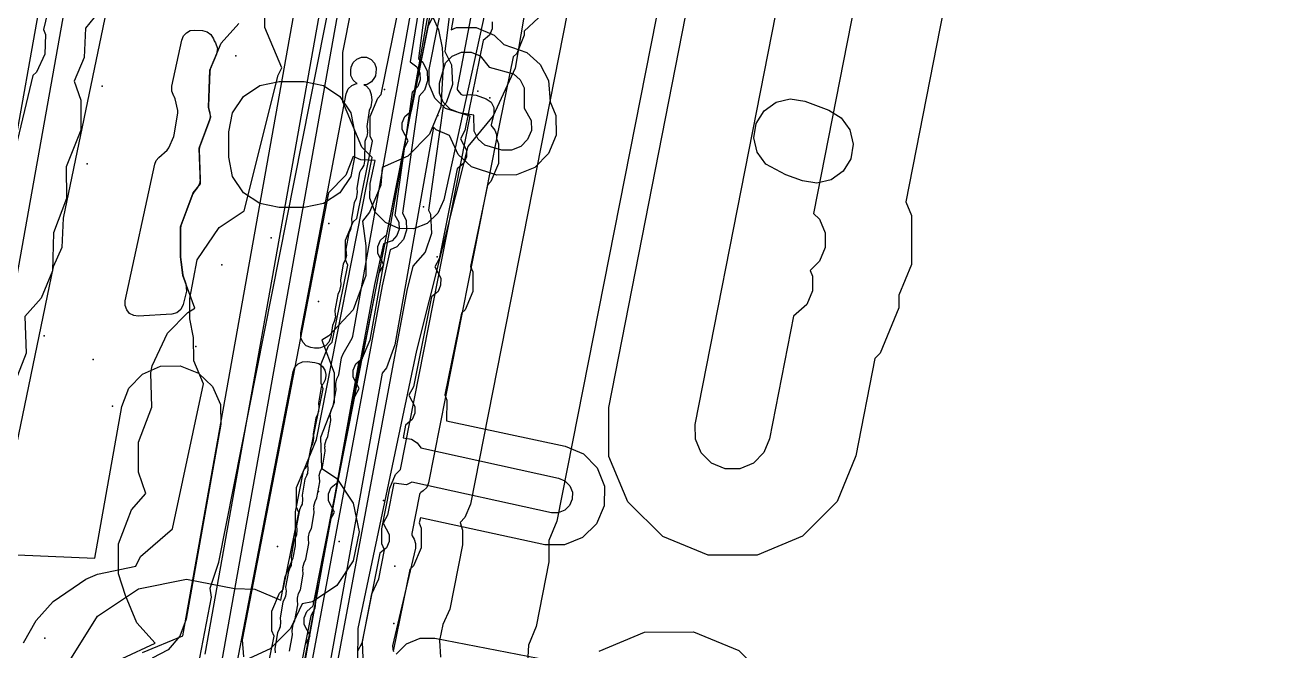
# Model space of a CAD drawing. Header units: metres. Extents: x 3158 to 3711, y 9867 to 11440.
# Drawn here: x 3303.5 to 3353.6, y 10421.4 to 10446.2 of the extents above; entities that cross this region are included whole.
import ezdxf

# ---------------------------------------------------------------- set-up
doc = ezdxf.new("R2010")
doc.units = ezdxf.units.M
for name, color, linetype in [('AI_GREENING_ALLOWED_ZONE', 4, 'Continuous'), ('AI_GREENING_EXCLUSIONS', 1, 'Continuous'), ('AI_GREENING_LAWN', 82, 'Continuous'), ('AI_GREENING_REJECTED', 6, 'Continuous')]:
    doc.layers.add(name, color=color, linetype=linetype)

msp = doc.modelspace()

# ---------------------------------------------------------------- linework, layer by layer
at = {"layer": 'AI_GREENING_ALLOWED_ZONE'}
msp.add_lwpolyline([(3309.855, 10435.954), (3309.874, 10435.667), (3309.752, 10435.137), (3309.661, 10434.945), (3309.499, 10434.808), (3309.294, 10434.75), (3307.965, 10434.673), (3307.783, 10434.696), (3307.622, 10434.783), (3307.503, 10434.922), (3307.442, 10435.095), (3307.447, 10435.278), (3308.621, 10440.707), (3308.679, 10440.855), (3308.779, 10440.977), (3309.11, 10441.268), (3309.174, 10441.355), (3309.373, 10441.814), (3309.39, 10441.872), (3309.536, 10442.741), (3309.534, 10442.838), (3309.424, 10443.312), (3309.385, 10443.401), (3309.374, 10443.416), (3309.291, 10443.605), (3309.292, 10443.811), (3309.688, 10445.641), (3309.755, 10445.804), (3309.874, 10445.933), (3310.031, 10446.013), (3310.206, 10446.034), (3310.513, 10446.016), (3310.698, 10445.968), (3310.852, 10445.855), (3310.952, 10445.693), (3310.981, 10445.614), (3311.032, 10445.532), (3311.106, 10445.308), (3311.069, 10445.075), (3310.82, 10444.48), (3310.801, 10444.393), (3310.749, 10443.017), (3310.757, 10442.944), (3310.809, 10442.748), (3310.825, 10442.596), (3310.795, 10442.446), (3310.401, 10441.386), (3310.386, 10441.292), (3310.424, 10440.108), (3310.399, 10439.934), (3310.316, 10439.78), (3310.175, 10439.603), (3310.137, 10439.536), (3309.659, 10438.26), (3309.643, 10438.173), (3309.643, 10437.046), (3309.645, 10437.016), (3309.728, 10436.315), (3309.742, 10436.258), (3309.855, 10435.954)], close=True, dxfattribs=at)
at = {"layer": 'AI_GREENING_EXCLUSIONS'}
for points in [[(3318.85, 10496.355), (3321.615, 10461.896), (3322.388, 10461.626), (3322.935, 10461.122), (3323.259, 10460.453), (3323.317, 10459.712), (3323.206, 10459.238), (3322.86, 10458.543), (3322.369, 10457.936), (3322.049, 10457.761), (3321.683, 10457.365), (3315.067, 10424.039), (3314.982, 10423.069), (3314.816, 10422.778), (3314.539, 10421.382)], [(3318.85, 10496.355), (3321.615, 10461.896), (3322.388, 10461.626), (3322.935, 10461.122), (3323.259, 10460.453), (3323.317, 10459.712), (3323.206, 10459.238), (3322.86, 10458.543), (3322.369, 10457.936), (3322.049, 10457.761), (3321.683, 10457.365), (3315.067, 10424.039), (3314.982, 10423.069), (3314.816, 10422.778), (3314.539, 10421.382)], [(3310.347, 10420.766), (3310.875, 10423.514), (3310.826, 10423.873), (3311.161, 10424.91), (3317.196, 10455.304), (3317.125, 10456.014), (3317.223, 10456.788), (3317.403, 10457.105), (3317.618, 10458.207), (3317.529, 10459.324), (3317.385, 10459.657), (3317.374, 10460.437), (3317.532, 10461.202), (3317.642, 10461.399), (3315.111, 10492.942)], [(3310.347, 10420.766), (3310.875, 10423.514), (3310.826, 10423.873), (3311.161, 10424.91), (3317.196, 10455.304), (3317.125, 10456.014), (3317.223, 10456.788), (3317.403, 10457.105), (3317.618, 10458.207), (3317.529, 10459.324), (3317.385, 10459.657), (3317.374, 10460.437), (3317.532, 10461.202), (3317.642, 10461.399), (3315.111, 10492.942)], [(3309.276, 10492.351), (3308.728, 10488.004), (3308.421, 10483.633), (3308.26, 10474.059), (3308.087, 10471.466), (3307.502, 10466.38), (3299.493, 10421.65)], [(3310.264, 10492.198), (3309.723, 10487.906), (3309.421, 10483.591), (3309.259, 10474.015), (3309.082, 10471.368), (3308.494, 10466.25), (3300.478, 10421.473)], [(3377.067, 10454.138), (3336.658, 10463.278), (3335.866, 10459.769), (3335.629, 10459.234), (3335.205, 10458.831), (3334.658, 10458.621), (3334.123, 10458.626), (3332.686, 10458.899), (3331.994, 10455.264), (3331.775, 10454.722), (3331.364, 10454.305), (3330.825, 10454.076), (3330.24, 10454.071), (3326.596, 10454.765), (3321.165, 10427.214), (3320.942, 10426.673), (3320.751, 10426.482), (3320.844, 10426.179), (3320.846, 10425.594), (3320.341, 10423.032), (3320.061, 10422.434), (3319.935, 10421.794), (3319.967, 10421.136)], [(3310.617, 10421.245), (3317.724, 10460.979)], [(3308.131, 10421.316), (3309.732, 10421.979), (3316.637, 10460.586)], [(3308.947, 10457.667), (3304.981, 10438.56), (3304.929, 10437.397), (3304.582, 10436.637), (3302.215, 10425.234), (3306.233, 10425.062), (3307.307, 10431.082), (3307.591, 10431.809), (3308.132, 10432.372), (3308.847, 10432.685), (3309.627, 10432.7), (3310.354, 10432.416), (3310.916, 10431.875), (3311.229, 10431.16), (3311.245, 10430.38), (3309.864, 10422.637), (3309.615, 10421.967), (3309.146, 10421.428), (3308.517, 10421.088)], [(3336.87, 10449.337), (3334.795, 10438.752), (3335.022, 10438.526), (3335.248, 10437.985), (3335.249, 10437.4), (3335.027, 10436.859), (3334.654, 10436.484), (3334.747, 10436.263), (3334.748, 10435.677), (3334.526, 10435.136), (3333.994, 10434.672), (3333.039, 10429.797), (3332.816, 10429.256), (3332.403, 10428.841), (3331.863, 10428.615), (3331.278, 10428.614), (3330.737, 10428.836), (3330.322, 10429.249), (3330.096, 10429.789), (3330.095, 10430.374), (3334.666, 10453.687)], [(3324.161, 10451.7), (3322.934, 10444.518), (3322.069, 10442.636), (3321.056, 10441.417), (3319.018, 10433.312), (3316.693, 10422.264), (3316.677, 10420.895)], [(3329.357, 10450.676), (3324.599, 10426.537), (3324.278, 10425.758), (3324.279, 10424.917), (3323.775, 10422.355), (3323.465, 10421.604), (3323.401, 10420.459)], [(3340.082, 10447.528), (3338.453, 10439.218), (3338.679, 10438.678), (3338.684, 10436.727), (3338.182, 10435.505), (3338.183, 10435.004), (3337.441, 10433.199), (3337.231, 10432.988), (3336.473, 10429.124), (3335.731, 10427.319), (3334.356, 10425.936), (3332.555, 10425.185), (3330.604, 10425.179), (3328.8, 10425.921), (3327.417, 10427.297), (3326.665, 10429.097), (3326.66, 10431.048), (3330.502, 10450.641)], [(3319.946, 10449.358), (3317.166, 10433.718), (3316.824, 10432.911), (3316.712, 10432.805), (3312.593, 10409.937)], [(3304.941, 10449.175), (3304.195, 10446.065), (3304.274, 10445.854), (3304.247, 10445.074), (3303.923, 10444.364), (3303.775, 10444.226), (3303.03, 10441.115)], [(3320.915, 10448.984), (3320.389, 10446.045), (3320.605, 10446.135), (3321.385, 10446.137), (3322.107, 10445.839), (3322.483, 10445.464), (3323.398, 10445.152), (3323.931, 10444.669), (3324.258, 10444.028), (3324.329, 10443.189), (3324.559, 10442.638), (3324.561, 10441.858), (3324.264, 10441.136), (3323.714, 10440.583), (3322.994, 10440.282), (3322.213, 10440.28), (3321.208, 10440.609), (3320.675, 10441.092), (3320.334, 10441.85), (3319.804, 10442.069), (3319.696, 10442.176), (3318.151, 10433.541), (3317.82, 10432.62), (3317.658, 10432.415), (3313.593, 10409.847)], [(3305.175, 10420.899), (3306.35, 10422.759), (3307.972, 10423.842), (3309.886, 10424.223), (3311.785, 10423.854), (3312.594, 10423.831), (3313.626, 10423.399), (3313.806, 10424.316), (3314.118, 10425.074), (3314.212, 10425.552), (3314.209, 10426.897), (3314.527, 10428.518), (3315.046, 10429.779), (3317.254, 10440.982), (3316.846, 10441.388), (3316.096, 10443.19), (3316.093, 10445.142), (3316.768, 10448.567)], [(3322.06, 10448.238), (3320.102, 10439.298), (3319.868, 10438.762), (3319.446, 10438.356), (3318.901, 10438.143), (3318.316, 10438.154), (3317.78, 10438.389), (3317.374, 10438.81), (3317.16, 10439.355), (3317.172, 10439.94), (3317.373, 10440.862), (3316.81, 10440.88), (3316.503, 10441.02), (3316.212, 10440.272), (3315.522, 10439.576), (3312.098, 10421.826), (3312.139, 10421.151)], [(3316.9, 10421.089), (3316.869, 10421.745), (3316.869, 10421.745), (3317.241, 10423.642), (3317.521, 10424.241), (3317.748, 10425.391), (3317.645, 10425.638), (3317.643, 10426.223), (3317.961, 10427.844), (3318.184, 10428.385), (3318.376, 10428.579), (3321.144, 10442.617), (3320.167, 10442.925), (3319.752, 10443.338), (3319.527, 10443.879), (3319.526, 10444.465), (3320.202, 10447.89)], [(3319.225, 10447.662), (3318.768, 10444.777), (3319.026, 10444.577), (3319.145, 10444.331), (3319.16, 10444.058), (3319.07, 10443.8), (3318.84, 10443.573), (3318.154, 10438.688), (3318.313, 10438.406), (3318.328, 10438.133), (3318.238, 10437.875), (3318.056, 10437.671), (3317.71, 10437.547), (3317.354, 10435.933), (3312.854, 10411.871)], [(3303.405, 10421.707), (3303.912, 10422.591), (3304.587, 10423.339), (3305.878, 10424.225), (3306.349, 10424.427), (3307.862, 10424.742), (3308.047, 10425.133), (3309.33, 10426.224), (3310.555, 10431.983), (3310.171, 10432.902), (3310.155, 10433.822), (3310.006, 10434.572), (3310.006, 10435.374), (3310.31, 10436.905), (3311.178, 10438.202), (3312.165, 10438.862), (3313.519, 10444.249), (3313.668, 10444.542), (3312.991, 10446.142), (3312.991, 10446.985)], [(3319.502, 10446.906), (3319.887, 10446.05), (3320.042, 10445.331), (3320.082, 10444.614), (3319.988, 10442.987), (3319.535, 10441.904), (3318.679, 10441.027), (3317.658, 10440.583), (3317.604, 10439.882), (3317.15, 10438.799), (3316.871, 10438.447), (3317.006, 10437.473), (3317.006, 10436.286), (3316.498, 10434.931), (3315.538, 10433.899), (3315.257, 10433.725), (3315.741, 10432.428), (3315.741, 10431.24), (3315.208, 10429.849), (3315.245, 10428.632), (3315.855, 10428.225), (3316.505, 10427.251), (3316.734, 10426.103), (3316.505, 10424.955), (3315.855, 10423.982), (3314.882, 10423.332), (3314.481, 10423.252), (3314.013, 10422.269), (3313.203, 10421.458), (3311.882, 10420.853)], [(3319.348, 10446.835), (3319.093, 10444.911), (3319.266, 10444.757), (3319.435, 10444.406), (3319.457, 10444.016), (3319.329, 10443.648), (3319.12, 10443.414), (3318.467, 10438.762), (3318.603, 10438.481), (3318.625, 10438.091), (3318.497, 10437.723), (3318.237, 10437.432), (3317.969, 10437.302), (3317.649, 10435.877), (3313.19, 10412.033)], [(3306.216, 10446.541), (3305.866, 10446.118), (3305.811, 10444.946), (3305.42, 10444.011), (3305.678, 10443.255), (3305.678, 10442.067), (3305.099, 10440.607), (3305.113, 10439.349), (3304.6, 10437.987), (3304.558, 10436.47), (3304.104, 10435.387), (3303.452, 10434.662), (3303.505, 10433.21), (3302.984, 10431.835)], [(3307.319, 10421.077), (3308.64, 10421.682), (3307.904, 10422.49), (3307.904, 10422.49), (3307.451, 10423.574), (3307.185, 10424.439), (3307.185, 10425.627), (3307.693, 10426.981), (3308.267, 10427.627), (3307.971, 10428.476), (3307.971, 10429.664), (3308.504, 10431.055), (3308.466, 10432.428), (3308.521, 10432.699), (3309.123, 10434.004), (3309.934, 10434.814), (3310.215, 10434.988), (3309.731, 10436.286), (3309.643, 10437.031), (3309.643, 10438.218), (3310.151, 10439.573), (3310.43, 10439.924), (3310.384, 10441.34), (3310.85, 10442.595), (3310.748, 10442.98), (3310.802, 10444.438), (3311.256, 10445.522), (3311.957, 10446.295)], [(3312.741, 10418.902), (3313.362, 10421.963), (3313.275, 10422.171), (3313.275, 10422.952), (3313.573, 10423.673), (3313.717, 10423.816), (3314.337, 10426.877), (3314.251, 10427.086), (3314.251, 10427.866), (3314.549, 10428.587), (3314.692, 10428.731), (3315.313, 10431.792), (3315.227, 10432), (3315.226, 10432.78), (3315.525, 10433.501), (3315.668, 10433.645), (3316.289, 10436.706), (3316.202, 10436.914), (3316.202, 10437.695), (3316.5, 10438.416), (3316.644, 10438.559), (3317.264, 10441.62), (3317.178, 10441.829), (3317.178, 10442.609), (3317.476, 10443.33), (3317.619, 10443.474), (3318.24, 10446.535)], [(3313.939, 10418.257), (3314.612, 10421.651), (3314.788, 10421.974), (3314.55, 10422.425), (3314.55, 10422.698), (3314.655, 10422.951), (3314.914, 10423.172), (3315.588, 10426.566), (3315.763, 10426.889), (3315.526, 10427.34), (3315.526, 10427.613), (3315.63, 10427.865), (3315.89, 10428.086), (3316.564, 10431.48), (3316.739, 10431.803), (3316.502, 10432.254), (3316.501, 10432.527), (3316.606, 10432.779), (3316.866, 10433), (3317.539, 10436.394), (3317.715, 10436.717), (3317.477, 10437.168), (3317.477, 10437.441), (3317.581, 10437.694), (3317.841, 10437.915), (3318.515, 10441.309), (3318.69, 10441.632), (3318.453, 10442.083), (3318.453, 10442.356), (3318.557, 10442.608), (3318.817, 10442.829), (3319.491, 10446.223), (3319.666, 10446.546)], [(3320.335, 10446.678), (3320.149, 10445.183), (3320.403, 10444.656), (3320.448, 10443.877), (3320.19, 10443.14), (3320.073, 10443.009), (3319.495, 10438.89), (3319.571, 10438.731), (3319.616, 10437.952), (3319.358, 10437.215), (3318.866, 10436.664), (3318.632, 10435.692), (3314.358, 10412.829)], [(3322.027, 10446.361), (3322.026, 10446.088), (3321.921, 10445.836), (3321.661, 10445.616), (3320.942, 10442.046), (3320.766, 10441.723), (3321.002, 10441.271), (3321.001, 10440.998), (3320.896, 10440.746), (3320.636, 10440.526), (3319.917, 10436.956), (3319.741, 10436.633), (3319.978, 10436.182), (3319.977, 10435.909), (3319.872, 10435.656), (3319.611, 10435.436), (3318.893, 10431.866), (3318.717, 10431.543), (3318.953, 10431.092), (3318.952, 10430.819), (3318.847, 10430.567), (3318.587, 10430.347), (3318.484, 10429.838), (3318.815, 10429.791), (3319.045, 10429.643), (3319.185, 10429.443), (3324.664, 10428.236), (3324.915, 10428.129), (3325.107, 10427.934), (3325.209, 10427.681), (3325.206, 10427.408), (3325.099, 10427.157), (3324.904, 10426.965), (3324.651, 10426.863), (3324.378, 10426.866), (3318.836, 10428.087), (3318.617, 10427.979), (3318.122, 10428.036), (3317.868, 10426.777), (3317.692, 10426.454), (3317.928, 10426.002), (3317.928, 10425.729), (3317.823, 10425.477), (3317.562, 10425.257), (3316.844, 10421.687), (3316.668, 10421.364)], [(3323.867, 10446.519), (3323.301, 10445.992), (3323.301, 10445.831), (3323, 10445.111), (3322.856, 10444.968), (3322.192, 10441.73), (3322.278, 10441.522), (3322.276, 10440.742), (3321.976, 10440.021), (3321.832, 10439.878), (3321.167, 10436.641), (3321.253, 10436.432), (3321.251, 10435.652), (3320.951, 10434.932), (3320.807, 10434.789), (3320.143, 10431.551), (3320.229, 10431.343), (3320.21, 10430.522), (3324.929, 10429.509), (3325.648, 10429.203), (3326.194, 10428.647), (3326.486, 10427.923), (3326.479, 10427.142), (3326.173, 10426.424), (3325.617, 10425.878), (3324.893, 10425.586), (3324.113, 10425.593), (3319.171, 10426.659), (3319.118, 10426.461), (3319.204, 10426.253), (3319.202, 10425.473), (3318.902, 10424.752), (3318.758, 10424.609), (3318.094, 10421.372)], [(3326.272, 10421.366), (3328.07, 10422.123), (3330.021, 10422.134), (3331.828, 10421.397), (3333.215, 10420.025)], [(3318.209, 10421.244), (3318.621, 10421.66), (3319.16, 10421.887), (3319.746, 10421.889), (3327.543, 10420.377)]]:
    msp.add_lwpolyline(points, dxfattribs=at)
for points in [[(3322.87, 10444.303), (3323.137, 10444.061), (3323.3, 10443.741), (3323.296, 10442.932), (3323.579, 10442.44), (3323.58, 10442.05), (3323.431, 10441.689), (3323.156, 10441.413), (3322.796, 10441.262), (3322.406, 10441.261), (3321.735, 10441.459), (3321.469, 10441.701), (3321.305, 10442.021), (3321.289, 10442.655), (3320.718, 10442.753), (3320.357, 10442.901), (3320.081, 10443.177), (3319.931, 10443.537), (3319.93, 10443.928), (3320.166, 10444.729), (3320.441, 10445.005), (3320.801, 10445.155), (3321.192, 10445.155), (3321.552, 10445.007), (3321.9, 10444.559), (3322.87, 10444.303)], [(3315.323, 10443.838), (3315.972, 10443.404), (3316.406, 10442.755), (3316.558, 10441.99), (3316.558, 10440.99), (3316.406, 10440.225), (3315.972, 10439.576), (3315.323, 10439.142), (3314.558, 10438.99), (3313.558, 10438.99), (3312.793, 10439.142), (3312.144, 10439.576), (3311.71, 10440.225), (3311.558, 10440.99), (3311.558, 10441.99), (3311.71, 10442.755), (3312.144, 10443.404), (3312.793, 10443.838), (3313.558, 10443.99), (3314.558, 10443.99), (3315.323, 10443.838)], [(3334.924, 10439.951), (3334.346, 10440.045), (3333.691, 10440.29), (3332.9, 10440.707), (3332.558, 10441.181), (3332.423, 10441.751), (3332.517, 10442.329), (3332.825, 10442.826), (3333.3, 10443.169), (3333.869, 10443.303), (3334.447, 10443.209), (3335.395, 10442.856), (3335.893, 10442.548), (3336.235, 10442.073), (3336.37, 10441.503), (3336.276, 10440.926), (3335.969, 10440.428), (3335.494, 10440.086), (3334.924, 10439.951)]]:
    msp.add_lwpolyline(points, close=True, dxfattribs=at)
at = {"layer": 'AI_GREENING_LAWN'}
for points in [[(3318.433, 10460.97), (3311.286, 10421.01)], [(3313.972, 10421.369), (3314.088, 10422.019), (3314.072, 10422.179), (3314.12, 10422.443), (3314.189, 10422.587), (3314.302, 10423.214), (3314.29, 10423.397), (3314.296, 10423.397), (3314.287, 10423.473), (3314.335, 10423.657), (3314.407, 10423.806), (3314.52, 10424.433), (3314.507, 10424.615), (3314.514, 10424.616), (3314.504, 10424.692), (3314.553, 10424.876), (3314.624, 10425.025), (3314.737, 10425.652), (3314.725, 10425.834), (3314.731, 10425.834), (3314.722, 10425.911), (3314.77, 10426.094), (3314.842, 10426.243), (3314.955, 10426.87), (3314.942, 10427.053), (3314.949, 10427.053), (3314.939, 10427.129), (3314.988, 10427.313), (3315.059, 10427.462), (3315.172, 10428.089), (3315.16, 10428.271), (3315.166, 10428.272), (3315.157, 10428.348), (3315.205, 10428.532), (3315.277, 10428.681), (3315.39, 10429.308), (3315.377, 10429.49), (3315.384, 10429.491), (3315.374, 10429.567), (3315.423, 10429.75), (3315.494, 10429.899), (3315.608, 10430.527), (3315.595, 10430.709), (3315.601, 10430.709), (3315.592, 10430.785), (3315.64, 10430.969), (3315.712, 10431.118), (3315.825, 10431.745), (3315.813, 10431.927), (3315.819, 10431.928), (3315.809, 10432.003), (3315.856, 10432.185), (3315.929, 10432.338), (3316.042, 10433.014), (3316.101, 10433.178), (3316.456, 10433.804), (3316.485, 10433.883), (3319.237, 10449.26)], [(3321.377, 10447.637), (3320.628, 10443.732), (3320.63, 10443.679), (3320.656, 10443.632), (3320.785, 10443.49), (3320.83, 10443.46), (3320.883, 10443.453), (3321.154, 10443.482), (3321.383, 10443.452), (3321.789, 10443.299), (3321.981, 10443.169), (3322.093, 10442.966), (3322.095, 10442.961), (3322.095, 10442.691), (3321.983, 10442.289), (3321.979, 10442.246), (3322.006, 10442.212), (3322.025, 10442.196), (3322.136, 10442.061), (3322.193, 10441.895), (3322.19, 10441.72), (3319.496, 10428.055), (3319.423, 10427.876), (3319.288, 10427.739), (3319.186, 10427.669), (3319.154, 10427.636), (3319.137, 10427.594), (3318.83, 10426.037), (3318.829, 10425.994), (3318.844, 10425.953), (3318.921, 10425.822), (3318.984, 10425.644), (3318.976, 10425.455), (3318.063, 10421.584), (3318.071, 10421.446), (3318.103, 10421.355)], [(3311.56, 10419.18), (3314.121, 10432.473), (3314.189, 10432.645), (3314.316, 10432.781), (3314.484, 10432.861), (3314.669, 10432.875), (3314.973, 10432.84), (3315.142, 10432.788), (3315.284, 10432.681), (3315.378, 10432.531), (3315.415, 10432.358), (3315.416, 10432.316), (3315.391, 10432.144), (3315.308, 10431.991), (3315.284, 10431.961), (3315.235, 10431.851), (3315.124, 10431.223), (3315.14, 10431.059), (3315.121, 10430.869), (3315.086, 10430.801), (3315.092, 10430.799), (3315.017, 10430.632), (3314.906, 10430.004), (3314.922, 10429.84), (3314.904, 10429.651), (3314.868, 10429.583), (3314.874, 10429.58), (3314.8, 10429.413), (3314.689, 10428.786), (3314.704, 10428.621), (3314.686, 10428.432), (3314.651, 10428.364), (3314.657, 10428.361), (3314.582, 10428.195), (3314.471, 10427.567), (3314.487, 10427.402), (3314.469, 10427.213), (3314.433, 10427.145), (3314.439, 10427.142), (3314.365, 10426.976), (3314.254, 10426.348), (3314.269, 10426.184), (3314.251, 10425.995), (3314.216, 10425.926), (3314.222, 10425.924), (3314.147, 10425.757), (3314.036, 10425.13), (3314.052, 10424.965), (3314.034, 10424.776), (3313.998, 10424.708), (3314.004, 10424.705), (3313.929, 10424.538), (3313.819, 10423.911), (3313.834, 10423.746), (3313.816, 10423.557), (3313.781, 10423.489), (3313.787, 10423.486), (3313.712, 10423.32), (3313.601, 10422.692), (3313.617, 10422.528), (3313.599, 10422.339), (3313.563, 10422.27), (3313.569, 10422.268), (3313.494, 10422.101), (3313.384, 10421.474), (3313.399, 10421.309)]]:
    msp.add_lwpolyline(points, dxfattribs=at)
msp.add_lwpolyline([(3316.646, 10444.887), (3316.833, 10444.96), (3317.033, 10444.954), (3317.215, 10444.87), (3317.349, 10444.721), (3317.414, 10444.531), (3317.421, 10444.479), (3317.383, 10444.213), (3317.353, 10444.147), (3317.233, 10443.979), (3317.054, 10443.874), (3316.928, 10443.86), (3317.015, 10443.819), (3317.15, 10443.67), (3317.214, 10443.48), (3317.243, 10443.253), (3317.205, 10442.988), (3317.14, 10442.841), (3317.047, 10442.211), (3317.066, 10442.029), (3317.063, 10442.029), (3317.073, 10441.974), (3317.05, 10441.812), (3317.003, 10441.722), (3317.007, 10441.72), (3316.972, 10441.653), (3316.965, 10441.616), (3316.948, 10440.833), (3316.919, 10440.674), (3316.84, 10440.534), (3316.807, 10440.491), (3316.757, 10440.381), (3316.647, 10439.754), (3316.662, 10439.594), (3316.615, 10439.33), (3316.545, 10439.186), (3316.429, 10438.535), (3316.444, 10438.375), (3316.397, 10438.111), (3316.328, 10437.967), (3316.214, 10437.34), (3316.227, 10437.158), (3316.221, 10437.157), (3316.23, 10437.081), (3316.182, 10436.898), (3316.11, 10436.748), (3315.994, 10436.098), (3316.009, 10435.938), (3315.962, 10435.674), (3315.893, 10435.53), (3315.779, 10434.903), (3315.792, 10434.72), (3315.786, 10434.72), (3315.796, 10434.648), (3315.751, 10434.468), (3315.677, 10434.306), (3315.611, 10433.834), (3315.541, 10433.639), (3315.398, 10433.49), (3315.207, 10433.411), (3315.148, 10433.401), (3314.968, 10433.4), (3314.822, 10433.427), (3314.639, 10433.499), (3314.499, 10433.636), (3314.421, 10433.816), (3314.42, 10434.012), (3316.227, 10443.51), (3316.303, 10443.696), (3316.446, 10443.836), (3316.633, 10443.909), (3316.663, 10443.908), (3316.652, 10443.912), (3316.496, 10444.048), (3316.409, 10444.235), (3316.404, 10444.442), (3316.427, 10444.561), (3316.503, 10444.746), (3316.646, 10444.887)], close=True, dxfattribs=at)
at = {"layer": 'AI_GREENING_REJECTED'}
for p in [(3311.84, 10445.01), (3306.53, 10443.81), (3317.75, 10443.67), (3321.45, 10443.61), (3321.93, 10443.34), (3319.87, 10442.64), (3305.93, 10440.73), (3319.29, 10439.01), (3315.54, 10438.35), (3313.24, 10437.78), (3311.29, 10436.71), (3319.84, 10437.03), (3315.12, 10435.25), (3304.22, 10433.89), (3310.25, 10433.47), (3306.17, 10432.95), (3306.94, 10431.1), (3315.12, 10427.71), (3317.71, 10427.35), (3315.94, 10425.72), (3313.5, 10425.52), (3318.16, 10424.74), (3318.12, 10422.47), (3304.25, 10421.88)]:
    msp.add_point(p, dxfattribs=at)

doc.saveas('drawing.dxf')
